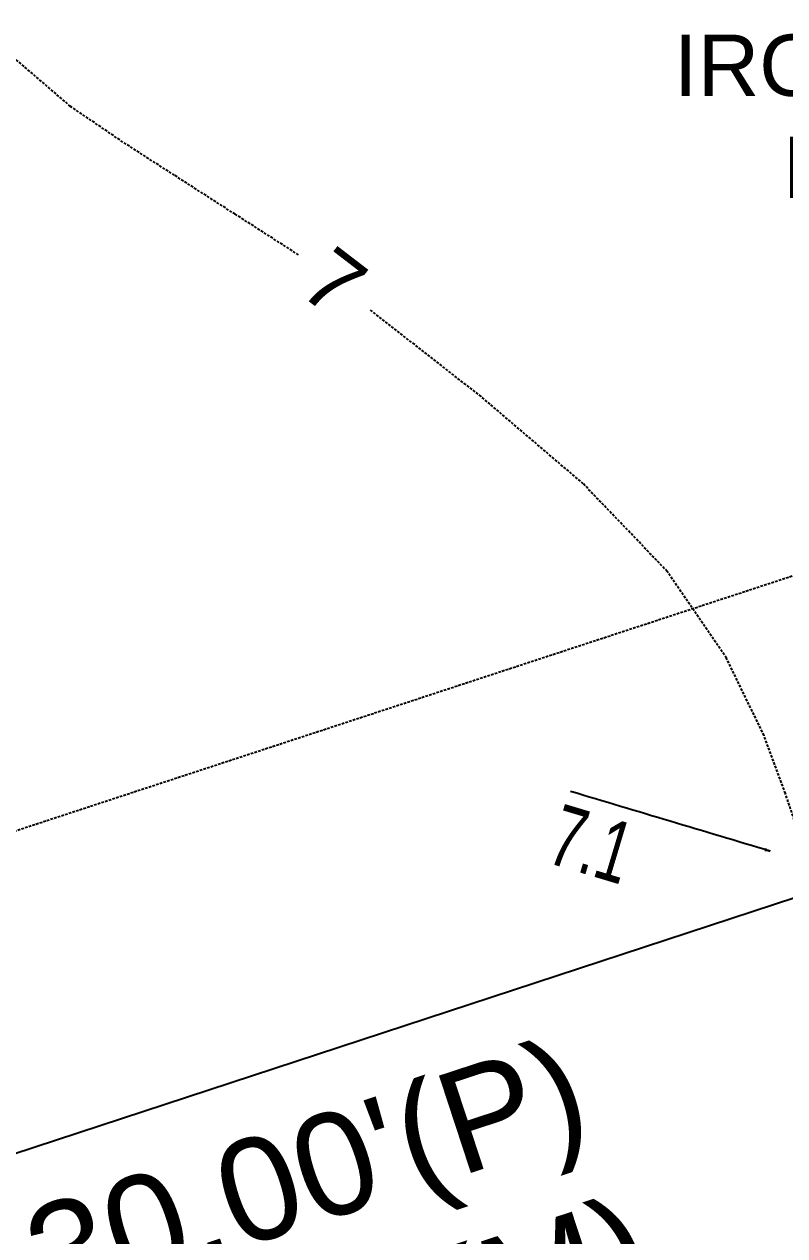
# Model space of a CAD drawing. Header units: inches. Extents: x -25328 to 8149, y -5530 to 4336.
# Drawn here: x -17519.8 to -17222.1, y 2126.3 to 2600.7 of the extents above; entities that cross this region are included whole.
import ezdxf
from ezdxf.enums import TextEntityAlignment as Align

# ---------------------------------------------------------------- set-up
doc = ezdxf.new("R2010")
doc.units = ezdxf.units.IN
doc.header["$LTSCALE"] = 16
doc.header["$MEASUREMENT"] = 0
doc.linetypes.add('HIDDEN', pattern=[0.375, 0.25, -0.125])
doc.linetypes.add('HIDDEN2', pattern=[0.1875, 0.125, -0.0625])
doc.layers.get('0').update_dxf_attribs({"linetype": 'CONTINUOUS'})
for name, color, linetype in [('B', 6, 'CONTINUOUS'), ('EASEMENT', 1, 'HIDDEN2'), ('EG_CONT-MNR', 21, 'HIDDEN'), ('TEXT', 11, 'CONTINUOUS'), ('TOPO', 30, 'CONTINUOUS')]:
    doc.layers.add(name, color=color, linetype=linetype)
doc.styles.get("Standard").update_dxf_attribs({"font": 'arial.ttf'})
doc.styles.add('TECHTXT', font='stylu.ttf', dxfattribs={"width": 0.7, "height": 2.1})
doc.dimstyles.new('TIES', dxfattribs={"dimscale": 3, "dimtxt": 0.7, "dimasz": 0.45, "dimexe": 0.175, "dimexo": 0.35, "dimgap": 0.1, "dimtad": 0, "dimzin": 0, "dimdsep": 46, "dimtxsty": 'TECHTXT', "dimblk": 'AR1', "dimcen": 0.35, "dimse1": 1, "dimse2": 1, "dimclrd": 256, "dimclre": 256, "dimclrt": 256, "dimaunit": 1, "dimadec": 3, "dimazin": 0, "dimtfac": 1, "dimtofl": 0, "dimtmove": 2, "dimatfit": 0, "dimldrblk": 'AR1', "dimfxl": 0, "dimtolj": 1, "dimtzin": 0, "dimlwd": -1, "dimlwe": 13, "dimarcsym": 0})

# ---------------------------------------------------------------- blocks, each defined once
blk = doc.blocks.new('AR1')
at = {"linetype": 'ByBlock', "lineweight": -2}
blk.add_line((-1, 0), (0, 0), dxfattribs=at)
for centre, radius, start, end in [((-0.22, 2.19), 2.19, 244.2254, 271.2824), ((-0.22, -2.19), 2.19, 88.7176, 115.7746), ((-1.25, 0), 0.251, 316.4507, 43.5493), ((-0.22, 2.19), 2.24, 249.0489, 257.1574), ((-0.22, -2.19), 2.24, 102.8426, 110.9511)]:
    blk.add_arc(centre, radius, start, end, dxfattribs=at)

msp = doc.modelspace()

# ---------------------------------------------------------------- linework, layer by layer
at = {"layer": 'B', "flags": 128}
msp.add_lwpolyline([(-17362.6991526, 3277.74968877), (-17288.43846398, 2961.88164587, 0.0215581551), (-17135.90116705, 2419.2129291), (-17096.31028166, 2298.58373115)], format="xyb", dxfattribs=at)
msp.add_lwpolyline([(-16868.27777139, 2373.42472432), (-18350.48908818, 1886.95826875)], dxfattribs=at)
at = {"layer": 'EASEMENT', "ltscale": 0.5}
msp.add_lwpolyline([(-17019.71452311, 2450.02048287), (-18387.90958476, 2000.97452388)], dxfattribs=at)
at = {"layer": 'EG_CONT-MNR', "ltscale": 0.25}
for points in [[(-17412.42717618, 2510.37348901), (-17437.27203626, 2526.29019224), (-17460.98036069, 2541.5135523), (-17482.41560723, 2555.35022822), (-17501.66151907, 2568.51789895), (-17523.68295719, 2587.37834159), (-17554.6650655, 2619.70435886), (-17597.74550936, 2669.57181434), (-17643.87204859, 2726.26883201), (-17680.94497772, 2775.38659129), (-17700.78046771, 2807.62273429), (-17710.85828962, 2834.10067306), (-17722.57410859, 2871.05026856), (-17744.12039518, 2929.0729126), (-17770.8768506, 2996.25610581), (-17795.01997646, 3055.05890734), (-17797.42572873, 3060.8094119)], [(-17133.79028472, 2087.85833135), (-17139.87443824, 2099.11908676), (-17164.65996236, 2147.61269319), (-17184.74041599, 2193.17799806), (-17199.45522708, 2231.90365171), (-17209.03753351, 2260.07014615), (-17214.1836056, 2276.01310713), (-17217.44224396, 2286.28874357), (-17221.82538044, 2299.50840627), (-17230.20554697, 2322.19011127), (-17244.89767372, 2352.478531), (-17268.0772932, 2386.42499757), (-17300.9649537, 2420.75510784), (-17340.9612935, 2454.89147755), (-17384.51197366, 2488.93096729)]]:
    msp.add_lwpolyline(points, dxfattribs=at)

# ---------------------------------------------------------------- texts
msp.add_text('7', height=24, rotation=322.4930267334, dxfattribs=at).set_placement((-17398.46512033, 2499.65803261), align=Align.MIDDLE_CENTER)
at = {"layer": 'TEXT', "insert": (-17097.93366464, 2636.60655031), "char_height": 23.999993976, "width": 166.0953471232, "attachment_point": 3}
msp.add_mtext('FND 5/8"\\PIRON ROD\\PLB 8488\\PR/W PT', dxfattribs=at)
at = {"layer": 'TEXT', "insert": (-17557.5473854, 1998.15551344), "char_height": 40.0799899399, "attachment_point": 8, "rotation": 18.17}
msp.add_mtext('S71°49\'48"W 130.00\'(P)\\PS71°49\'48"W 129.99\'(M)', dxfattribs=at)
at = {"layer": 'TOPO', "linetype": 'Continuous', "style": 'TECHTXT', "width": 0.7}
msp.add_text('7.1', height=24, rotation=343.3312623767, dxfattribs=at).set_placement((-17312.66911857, 2284.18402054), align=Align.MIDDLE_LEFT)

# ---------------------------------------------------------------- leaders
at = {"layer": 'TOPO', "path_type": 1}
msp.add_leader([(-17227.80501196, 2276.90150633), (-17305.9759107, 2300.30741589)], dimstyle='TIES', override={"dimasz": 0.6}, dxfattribs=at)

doc.saveas('drawing.dxf')
